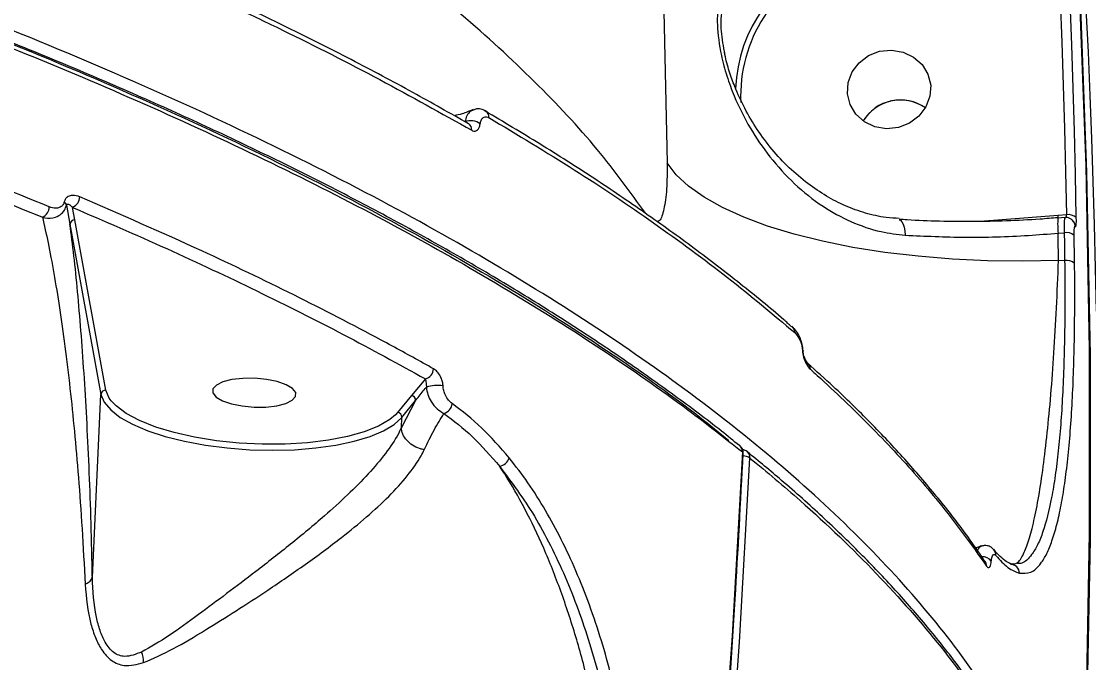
# Model space of a CAD drawing. Header units: millimetres. Extents: x -6879 to 7341, y -8047 to 7187.
# Drawn here: x 648.9 to 763.5, y 3022 to 3090.9 of the extents above; entities that cross this region are included whole.
import ezdxf

# ---------------------------------------------------------------- set-up
doc = ezdxf.new("R2010")
doc.units = ezdxf.units.MM
for name, color, linetype in [('DIKOM_ОБЪЕКТ', 7, 'Continuous'), ('DIKOM_РАЗМЕР_ЗОНА', 7, 'Continuous'), ('DIKOM_РАЗМЕР_ОБЪЕКТА', 7, 'Continuous')]:
    doc.layers.add(name, color=color, linetype=linetype)
doc.styles.add('style1', font='arial.ttf', dxfattribs={"width": 0.8})
doc.dimstyles.new('1-50', dxfattribs={"dimtxt": 300, "dimasz": 200, "dimexe": 100, "dimexo": 0, "dimgap": 100, "dimtad": 0, "dimdec": 0, "dimtxsty": 'style1', "dimcen": 0, "dimclrd": 7, "dimclre": 7, "dimadec": 1, "dimazin": 2, "dimtfac": 1, "dimtdec": 0, "dimtmove": 1, "dimatfit": 3, "dimfxl": 0, "dimlwd": 25, "dimlwe": 18, "dimarcsym": 0})

# ---------------------------------------------------------------- blocks, each defined once
blk = doc.blocks.new('*D19')
at = {"layer": 'Defpoints', "color": 0, "transparency": 16777216}
for p in [(5624.04, 6094.27), (-4435.35, 2864.29), (5624.04, -2640.11)]:
    blk.add_point(p, dxfattribs=at)
at = {"layer": 'DIKOM_РАЗМЕР_ОБЪЕКТА', "color": 7, "lineweight": 18, "transparency": 16777216}
for p, q in [((-4435.35, 2864.29), (-4435.35, 6194.27)), ((5624.04, -2640.11), (5624.04, 6194.27))]:
    blk.add_line(p, q, dxfattribs=at)
at = {"layer": 'DIKOM_РАЗМЕР_ОБЪЕКТА', "color": 7, "lineweight": 25, "transparency": 16777216}
for p, q in [((-4235.35, 6094.27), (2113.67, 6094.27)), ((5424.04, 6094.27), (3193.46, 6094.27))]:
    blk.add_line(p, q, dxfattribs=at)
at = {"layer": 'DIKOM_РАЗМЕР_ОБЪЕКТА', "color": 7, "transparency": 16777216}
for points in [[(-4235.35, 6127.6), (-4235.35, 6060.94), (-4435.35, 6094.27)], [(5424.04, 6127.6), (5424.04, 6060.94), (5624.04, 6094.27)]]:
    blk.add_solid(points, dxfattribs=at)
at = {"layer": 'DIKOM_РАЗМЕР_ОБЪЕКТА', "color": 0, "transparency": 16777216, "insert": (2653.56, 6094.27), "char_height": 300, "attachment_point": 5, "style": 'style1'}
blk.add_mtext('10100', dxfattribs=at)
blk = doc.blocks.new('*D17')
at = {"layer": 'Defpoints', "color": 0, "transparency": 16777216}
for p in [(-5935.35, 6990.27), (-5935.35, 998.27), (7340.79, -2830.86)]:
    blk.add_point(p, dxfattribs=at)
at = {"layer": 'DIKOM_РАЗМЕР_ЗОНА', "color": 7, "lineweight": 18, "transparency": 16777216}
for p, q in [((-5935.35, 998.27), (-5935.35, 7090.27)), ((7340.79, -2830.86), (7340.79, 7090.27))]:
    blk.add_line(p, q, dxfattribs=at)
at = {"layer": 'DIKOM_РАЗМЕР_ЗОНА', "color": 7, "lineweight": 25, "transparency": 16777216}
for p, q in [((-5735.35, 6990.27), (2016.67, 6990.27)), ((7140.79, 6990.27), (3096.46, 6990.27))]:
    blk.add_line(p, q, dxfattribs=at)
at = {"layer": 'DIKOM_РАЗМЕР_ЗОНА', "color": 7, "transparency": 16777216}
for points in [[(-5735.35, 7023.6), (-5735.35, 6956.94), (-5935.35, 6990.27)], [(7140.79, 7023.6), (7140.79, 6956.94), (7340.79, 6990.27)]]:
    blk.add_solid(points, dxfattribs=at)
at = {"layer": 'DIKOM_РАЗМЕР_ЗОНА', "color": 0, "transparency": 16777216, "insert": (2556.56, 6990.27), "char_height": 300, "attachment_point": 5, "style": 'style1'}
blk.add_mtext('13300', dxfattribs=at)

msp = doc.modelspace()

# ---------------------------------------------------------------- linework, layer by layer
at = {"layer": 'DIKOM_ОБЪЕКТ', "color": 7, "linetype": 'Continuous', "lineweight": 15}
for p, q in [((724.39, 3087.49), (724.37, 3087.66)), ((698.72, 3081.27), (698.69, 3081.29)), ((653.7, 3071.17), (654.08, 3069.11)), ((654.6, 3069.57), (654.34, 3070.92)), ((654.08, 3069.11), (657.41, 3050.83)), ((657.93, 3051.29), (654.6, 3069.57)), ((753.74, 3069.53), (752.32, 3069.42)), ((760.22, 3070.04), (753.74, 3069.53)), ((760.96, 3069.83), (760.19, 3069.76)), ((760.19, 3069.76), (760.19, 3069.76)), ((761.11, 3070.11), (760.22, 3070.04)), ((760.22, 3068.14), (760.88, 3068.19)), ((760.92, 3065.19), (760.26, 3065.21)), ((731.66, 3058.11), (731.62, 3058.14)), ((732.82, 3055.49), (732.8, 3055.71)), ((732.82, 3055.48), (732.82, 3055.49)), ((732.83, 3055.48), (732.83, 3055.48)), ((692.25, 3052.49), (690.75, 3050.7)), ((656.48, 3031.19), (657.41, 3050.83)), ((690.75, 3050.7), (689.27, 3048.89)), ((691.21, 3050.17), (689.68, 3047.26)), ((689.73, 3048.36), (691.21, 3050.17)), ((689.27, 3048.89), (689.04, 3048.64)), ((689.68, 3047.26), (689.73, 3048.36)), ((689.68, 3047.26), (689.68, 3047.26)), ((726, 3045.34), (726.02, 3045.33)), ((753.28, 3034.17), (753.32, 3034.12)), ((755.42, 3032.61), (755.11, 3032.57))]:
    msp.add_line(p, q, dxfattribs=at)
at = {"layer": 'DIKOM_ОБЪЕКТ', "color": 7, "linetype": 'Continuous', "lineweight": 15, "flags": 128}
for points in [[(693.12, 3288.57), (697.24, 3269.5), (700.99, 3250.36), (704.38, 3231.15), (707.41, 3211.87), (710.06, 3192.54), (712.35, 3173.16), (714.27, 3153.73), (715.81, 3134.26), (716.99, 3114.77), (717.8, 3095.24), (718.23, 3075.7)], [(739.28, 3271.78), (739.51, 3270.73), (743.5, 3251.45), (747.14, 3232.09), (750.41, 3212.67), (753.33, 3193.19), (755.88, 3173.66), (758.07, 3154.08), (759.89, 3134.45), (761.35, 3114.79), (762.45, 3095.1), (763.18, 3075.39), (763.54, 3055.66), (763.54, 3035.91), (763.18, 3016.16), (762.45, 2996.41)], [(762.59, 2995.72), (763.32, 3015.47), (763.69, 3035.22), (763.69, 3054.96), (763.32, 3074.7), (762.59, 3094.41), (761.5, 3114.1), (760.04, 3133.76), (758.21, 3153.38), (756.02, 3172.97), (753.47, 3192.5), (750.56, 3211.98), (747.28, 3231.4), (743.65, 3250.76), (740.85, 3264.43)], [(759.79, 3107.18), (760.02, 3102.55), (760.24, 3097.92), (760.43, 3093.29), (760.61, 3088.65), (760.76, 3084.02), (760.9, 3079.38), (761.01, 3074.75), (761.11, 3070.11)], [(762.17, 3069.82), (762.08, 3074.46), (761.97, 3079.1), (761.83, 3083.74), (761.68, 3088.38), (761.5, 3093.01), (761.3, 3097.65), (761.09, 3102.28), (760.85, 3106.92)], [(762.98, 3096.86), (763.21, 3092.22), (763.43, 3087.59), (763.62, 3082.95), (763.8, 3078.31), (763.95, 3073.68), (764.09, 3069.04), (764.2, 3064.4), (764.3, 3059.76)], [(741.05, 3087.68), (742.32, 3087.81), (743.57, 3087.6), (744.7, 3087.07), (745.62, 3086.25), (746.24, 3085.22), (746.53, 3084.06), (746.45, 3082.86), (746.02, 3081.72), (745.27, 3080.73), (744.25, 3079.97), (743.06, 3079.51), (741.79, 3079.37), (740.54, 3079.58), (739.41, 3080.12), (738.49, 3080.93), (737.87, 3081.96), (737.58, 3083.13), (737.66, 3084.33), (738.09, 3085.47), (738.84, 3086.46), (739.86, 3087.22), (741.05, 3087.68)], [(760.26, 3065.21), (756.44, 3065.13), (752.63, 3065.18), (748.87, 3065.36), (745.18, 3065.66), (741.6, 3066.08), (738.16, 3066.62), (734.9, 3067.28), (731.85, 3068.04), (729.02, 3068.91), (726.46, 3069.86), (724.18, 3070.9), (722.19, 3072.02), (720.53, 3073.19), (719.21, 3074.42), (718.23, 3075.7)], [(743.14, 3069.59), (743.3, 3069.53), (743.45, 3069.36), (743.58, 3069.11), (743.68, 3068.78), (743.76, 3068.38), (743.8, 3067.93)], [(760.26, 3065.21), (760.26, 3065.57), (760.25, 3065.94), (760.25, 3066.3), (760.24, 3066.67), (760.24, 3067.04), (760.23, 3067.4), (760.23, 3067.77), (760.22, 3068.14)], [(760.88, 3068.19), (760.88, 3067.82), (760.89, 3067.44), (760.89, 3067.07), (760.9, 3066.69), (760.91, 3066.32), (760.91, 3065.94), (760.92, 3065.57), (760.92, 3065.19)], [(761.99, 3064.9), (761.98, 3065.27), (761.98, 3065.65), (761.97, 3066.02), (761.97, 3066.4), (761.96, 3066.77), (761.96, 3067.15), (761.95, 3067.52), (761.94, 3067.9)], [(732.75, 3055.54), (732.78, 3055.53), (732.81, 3055.51), (732.82, 3055.5), (732.83, 3055.48), (732.83, 3055.48)], [(677.97, 3051.47), (677.29, 3051.87), (676.33, 3052.2), (675.17, 3052.44), (673.9, 3052.56), (672.63, 3052.55), (671.47, 3052.42), (670.49, 3052.17), (669.8, 3051.83), (669.43, 3051.42), (669.42, 3050.98), (669.77, 3050.54), (670.46, 3050.14), (671.42, 3049.81), (672.58, 3049.58), (673.85, 3049.46), (675.11, 3049.47), (676.28, 3049.6), (677.25, 3049.85), (677.95, 3050.19), (678.32, 3050.59), (678.33, 3051.03), (677.97, 3051.47)], [(657.41, 3050.83), (657.75, 3049.99), (658.45, 3049.16), (659.47, 3048.36), (660.81, 3047.61), (662.44, 3046.92), (664.31, 3046.31), (666.39, 3045.79), (668.63, 3045.37), (670.98, 3045.07), (673.39, 3044.88), (675.82, 3044.82), (678.2, 3044.88), (680.49, 3045.07), (682.63, 3045.37), (684.59, 3045.79), (686.31, 3046.3), (687.76, 3046.92), (688.91, 3047.6), (689.73, 3048.36)], [(658.49, 3050.15), (658.29, 3050.43), (657.93, 3051.29)], [(689.04, 3048.64), (688.42, 3048.12), (687.22, 3047.42), (685.69, 3046.81), (683.88, 3046.3), (681.83, 3045.9), (679.58, 3045.63), (677.2, 3045.49), (674.74, 3045.48), (672.25, 3045.6), (669.81, 3045.85), (667.46, 3046.23), (665.27, 3046.73), (663.29, 3047.32), (661.56, 3048.01), (660.13, 3048.77), (659.03, 3049.58), (658.49, 3050.15)], [(726.3, 3044.65), (725.19, 3024.88), (723.74, 3005.08), (721.96, 2985.26), (719.85, 2965.41)], [(720.67, 2964.75), (722.78, 2984.59), (724.56, 3004.42), (726.01, 3024.22), (727.12, 3043.99)]]:
    msp.add_lwpolyline(points, dxfattribs=at)
at = {"layer": 'DIKOM_ОБЪЕКТ', "color": 7, "linetype": 'Continuous', "lineweight": 15}
for centre, radius, start, end in [((741.57, 3082.99), 16.02, 111.2942, 177.4905), ((741.53, 3082.94), 15.41, 111.0973, 182.7848), ((743.28, 3077.78), 4.68, 55.0336, 148.7794), ((743.24, 3077.81), 4.62, 103.2019, 148.8506), ((743.31, 3077.84), 4.61, 54.8785, 104.1447), ((698.32, 3080.64), 0.749, 354.4215, 57.2064), ((697.13, 3078.55), 1.67, 52.6726, 112.0676), ((696.49, 3079.28), 0.743, 354.0473, 58.2568), ((653.2, 3071.06), 0.511, 12.5737, 60.0923), ((653.88, 3072.08), 1.25, 291.6115, 358.5727), ((650.59, 3071.02), 1.27, 294.2688, 358.2609), ((654.58, 3069.07), 0.5, 87.4978, 175.3239), ((769.47, 3069.12), 9.3, 176.0643, 186.077), ((756.54, 3069.75), 3.69, 0.282, 4.4741), ((761.35, 3068.92), 1.22, 47.5732, 101.7341), ((761.1, 3068.83), 0.96, 1.9509, 30.4031), ((761.12, 3066.99), 1.23, 47.8492, 101.415), ((761.16, 3063.99), 1.23, 47.7763, 101.2425), ((731.12, 3057.51), 0.804, 356.5323, 48.3736), ((732.8, 3053.57), 0.809, 356.5989, 49.5695), ((691.95, 3053.63), 1.18, 284.708, 357.2815), ((657.91, 3050.79), 0.5, 87.5008, 175.3181), ((693.52, 3048.24), 3.55, 79.7494, 109.0888), ((690.68, 3050.18), 0.53, 359.0116, 82.4369), ((693.92, 3049.97), 1.23, 285.8157, 353.5404), ((689.2, 3048.37), 0.53, 359.0116, 82.4369), ((725.39, 3044.55), 1, 357.257, 51.2254), ((725.5, 3044.71), 0.803, 355.5949, 49.9545), ((699.94, 3044.44), 1.38, 282.3257, 341.8117), ((726.21, 3044.5), 0.181, 1.4681, 59.3779), ((726.21, 3043.89), 1, 50.886, 82.8139), ((726.3, 3042.66), 1.56, 58.3255, 87.3193), ((726.33, 3044.05), 0.797, 355.3807, 50.9519), ((752.63, 3033.55), 0.896, 358.8212, 39.7895), ((752.11, 3032.23), 1.15, 36.2105, 94.3699), ((751.69, 3032.41), 0.849, 357.6026, 35.1147), ((755.09, 3031.59), 0.979, 1.2951, 88.9133), ((658.63, 3021.99), 3.35, 0.2269, 20.2573)]:
    msp.add_arc(centre, radius, start, end, dxfattribs=at)
for points, knots in [([(715.92, 3070.26), (714.26, 3072.55), (710.81, 3077.31), (704.12, 3084.46), (696.25, 3091.69), (687.26, 3098.8), (677.21, 3105.78), (666.13, 3112.58), (654.01, 3119.2), (640.9, 3125.63), (626.84, 3131.86), (611.9, 3137.84), (596.15, 3143.57), (579.63, 3149.01), (562.34, 3154.15), (544.34, 3158.99), (525.69, 3163.52), (506.47, 3167.72), (486.78, 3171.57), (466.66, 3175.05), (446.14, 3178.16), (425.25, 3180.88), (404.08, 3183.23), (382.73, 3185.19), (361.29, 3186.75), (339.81, 3187.9), (318.34, 3188.64), (296.89, 3188.97), (275.57, 3188.89), (254.45, 3188.41), (233.65, 3187.52), (214.75, 3186.33), (197.68, 3184.95), (187.53, 3183.91), (182.46, 3183.39)], [0, 0, 0, 0, 0.029558, 0.061279, 0.093051, 0.124824, 0.156545, 0.188167, 0.21979, 0.251512, 0.283286, 0.315059, 0.346782, 0.378405, 0.41005, 0.441794, 0.47359, 0.505385, 0.53713, 0.568775, 0.600472, 0.632268, 0.664114, 0.695961, 0.727758, 0.759454, 0.791229, 0.823103, 0.855028, 0.886953, 0.918828, 0.950603, 0.975302, 1, 1, 1, 1]), ([(762.45, 2996.41), (762.06, 2998), (761.01, 3002.27), (758.23, 3009.23), (753.82, 3017.28), (748.09, 3025.37), (741.01, 3033.45), (732.57, 3041.52), (722.97, 3049.39), (712.26, 3057.03), (700.53, 3064.43), (687.58, 3071.72), (673.4, 3078.86), (658.03, 3085.82), (641.79, 3092.44), (624.76, 3098.72), (607.04, 3104.65), (588.33, 3110.32), (568.67, 3115.7), (548.08, 3120.76), (527.29, 3125.35), (506.38, 3129.46), (485.48, 3133.12), (463.98, 3136.45), (441.94, 3139.4), (419.4, 3141.97), (396.57, 3144.14), (373.49, 3145.87), (350.25, 3147.18), (326.76, 3148.05), (303.1, 3148.47), (279.35, 3148.42), (256.04, 3147.9), (233.22, 3146.93), (210.96, 3145.52), (188.9, 3143.66), (167.11, 3141.34), (145.71, 3138.54), (126.34, 3135.54), (114.38, 3133.34), (109.1, 3132.36)], [0, 0, 0, 0, 0.0156517, 0.0421676, 0.0687039, 0.0952199, 0.1225061, 0.1498145, 0.1771006, 0.2036167, 0.2301531, 0.2566689, 0.2839552, 0.3112635, 0.3385498, 0.3650658, 0.3916022, 0.4181181, 0.4454043, 0.4727127, 0.4999989, 0.52556, 0.5511397, 0.5767009, 0.6029497, 0.6292181, 0.6554667, 0.6819828, 0.7085191, 0.7350352, 0.7623215, 0.7896299, 0.8169163, 0.8434322, 0.8699688, 0.8964847, 0.9237708, 0.9510794, 0.9783658, 1, 1, 1, 1]), ([(4.28, 3099.94), (7, 3101.1), (14.33, 3104.2), (27.13, 3109.01), (42.86, 3114.25), (59.69, 3119.2), (77.58, 3123.81), (96.51, 3128.08), (116.06, 3131.89), (136.14, 3135.25), (156.66, 3138.17), (177.96, 3140.69), (200, 3142.79), (222.71, 3144.46), (245.6, 3145.64), (268.59, 3146.36), (291.58, 3146.62), (314.96, 3146.44), (338.65, 3145.79), (362.59, 3144.67), (386.24, 3143.09), (409.53, 3141.08), (432.4, 3138.66), (455.22, 3135.79), (477.9, 3132.46), (500.36, 3128.68), (522.11, 3124.52), (543.09, 3120.01), (563.26, 3115.18), (582.94, 3109.95), (602.05, 3104.32), (620.5, 3098.3), (637.16, 3092.29), (652.12, 3086.36), (665.51, 3080.57), (678.2, 3074.57), (690.13, 3068.39), (701.2, 3062.07), (711.34, 3055.66), (719.65, 3049.87), (724.38, 3046.16), (726.3, 3044.65)], [0, 0, 0, 0, 0.015652, 0.042168, 0.068704, 0.09522, 0.122506, 0.149814, 0.177101, 0.203617, 0.230153, 0.256669, 0.283955, 0.311263, 0.338549, 0.365065, 0.391601, 0.418117, 0.445403, 0.472711, 0.499998, 0.526513, 0.55305, 0.579566, 0.606852, 0.63416, 0.661446, 0.687962, 0.714498, 0.741014, 0.7683, 0.795608, 0.822894, 0.845972, 0.869077, 0.892182, 0.915507, 0.938831, 0.961564, 0.984348, 1, 1, 1, 1]), ([(403.6, 3142.11), (408.67, 3141.64), (421.22, 3140.5), (441.03, 3138.19), (462.97, 3135.28), (484.56, 3131.95), (505.71, 3128.27), (526.61, 3124.16), (547.22, 3119.61), (567.46, 3114.63), (587.04, 3109.29), (605.86, 3103.62), (623.82, 3097.63), (640.88, 3091.35), (656.97, 3084.78), (672.1, 3077.94), (686.22, 3070.85), (699.29, 3063.55), (711.15, 3056.05), (719.62, 3050.15), (723.82, 3046.71), (724.84, 3045.87)], [0, 0, 0, 0, 0.036706, 0.0908526, 0.1450795, 0.1993061, 0.2534529, 0.307442, 0.3634963, 0.4197276, 0.4760495, 0.532371, 0.5886019, 0.6446569, 0.7007117, 0.7569429, 0.8132646, 0.8695859, 0.9258172, 0.9818719, 1, 1, 1, 1]), ([(725.99, 3045.32), (725.35, 3045.84), (723.13, 3047.65), (719.02, 3050.71), (713.69, 3054.5), (708.08, 3058.24), (702.22, 3061.91), (696.11, 3065.52), (689.76, 3069.08), (683.15, 3072.58), (676.28, 3076.02), (669.17, 3079.41), (661.79, 3082.75), (654.15, 3086.04), (646.25, 3089.27), (638.1, 3092.45), (629.71, 3095.57), (621.13, 3098.61), (612.38, 3101.56), (603.46, 3104.43), (594.37, 3107.21), (585.1, 3109.9), (575.66, 3112.51), (566.04, 3115.05), (556.24, 3117.49), (546.25, 3119.86), (536.06, 3122.15), (527.97, 3123.89), (523.22, 3124.84), (521.98, 3125.09)], [0, 0, 0, 0, 0.015737, 0.054981, 0.094238, 0.133278, 0.172137, 0.210859, 0.249487, 0.288067, 0.326642, 0.365247, 0.40392, 0.442705, 0.481646, 0.520787, 0.560014, 0.599079, 0.63795, 0.676671, 0.715286, 0.753841, 0.792378, 0.830939, 0.869556, 0.908273, 0.947135, 0.986185, 1, 1, 1, 1]), ([(735.56, 3103.4), (734.37, 3103.13), (732, 3102.59), (729.07, 3101.13), (726.64, 3099.26), (724.89, 3096.93), (723.97, 3094.53), (723.63, 3092.38), (723.57, 3090.14), (723.91, 3087.6), (724.61, 3085.02), (725.59, 3082.36), (727.08, 3079.4), (729.25, 3076.24), (731.85, 3073.38), (734.78, 3071.04), (737.92, 3069.32), (740.92, 3068.26), (742.93, 3068.03), (743.8, 3067.93)], [0, 0, 0, 0, 0.0759107, 0.1519065, 0.2286351, 0.3051877, 0.3688623, 0.40162, 0.4343324, 0.4904593, 0.5282362, 0.5660853, 0.6308775, 0.6957726, 0.7645213, 0.8332303, 0.8936814, 0.9540628, 1, 1, 1, 1]), ([(724.37, 3087.66), (724.22, 3088.5), (723.91, 3090.32), (724.09, 3092.09), (724.49, 3093.83), (725.26, 3095.56), (726.91, 3097.39), (729.16, 3098.83), (731.89, 3099.9), (734.1, 3100.27), (735.22, 3100.45)], [0, 0, 0, 0, 0.093727, 0.201644, 0.221139, 0.34996, 0.509022, 0.673382, 0.834646, 1, 1, 1, 1]), ([(696.88, 3079.9), (694.91, 3081.02), (690.83, 3083.34), (684.33, 3086.79), (677.48, 3090.25), (672.72, 3092.51), (670.35, 3093.63)], [0, 0, 0, 0, 0.2386801, 0.4935823, 0.7475994, 1, 1, 1, 1]), ([(670.7, 3092.92), (671.12, 3092.73), (673.21, 3091.75), (678.89, 3089.02), (687.49, 3084.67), (693.98, 3081.02), (697.23, 3079.2)], [0, 0, 0, 0, 0.0441422, 0.2207193, 0.6100158, 1, 1, 1, 1]), ([(651.85, 3070.98), (647.79, 3072.63), (639.67, 3075.93), (626.77, 3080.69), (613.41, 3085.31), (604.05, 3088.25), (599.38, 3089.72)], [0, 0, 0, 0, 0.249098, 0.498196, 0.7491, 1, 1, 1, 1]), ([(598.75, 3088.55), (603.38, 3087.1), (612.65, 3084.2), (625.96, 3079.59), (638.87, 3074.84), (647.03, 3071.52), (651.11, 3069.86)], [0, 0, 0, 0, 0.249095, 0.498195, 0.749096, 1, 1, 1, 1]), ([(743.16, 3069.73), (742.69, 3069.75), (741.45, 3069.82), (739.5, 3070.27), (737.35, 3071.03), (735.29, 3072.12), (733.26, 3073.48), (731.3, 3075.14), (729.48, 3077.09), (727.89, 3079.23), (726.55, 3081.5), (725.57, 3083.62), (724.87, 3085.55), (724.51, 3086.84), (724.4, 3087.55), (724.38, 3087.65)], [0, 0, 0, 0, 0.051218, 0.134584, 0.218519, 0.303244, 0.392945, 0.490703, 0.58924, 0.685661, 0.778479, 0.8673, 0.92613, 0.988636, 1, 1, 1, 1]), ([(697.38, 3081.43), (696.98, 3081.26), (696.29, 3080.97), (695.63, 3080.82), (695.35, 3080.76)], [0, 0, 0, 0, 0.578596, 1, 1, 1, 1]), ([(697.39, 3081.37), (697.28, 3081.32), (697.01, 3081.21), (696.68, 3080.78), (696.56, 3080.33), (696.5, 3080.1)], [0, 0, 0, 0, 0.256777, 0.625094, 1, 1, 1, 1]), ([(698.71, 3081.24), (698.6, 3081.31), (698.31, 3081.49), (697.82, 3081.54), (697.51, 3081.42), (697.39, 3081.37)], [0, 0, 0, 0, 0.285854, 0.723308, 1, 1, 1, 1]), ([(698.14, 3079.88), (698.17, 3080.01), (698.23, 3080.29), (698.43, 3080.55), (698.68, 3080.68), (698.9, 3080.65), (699.03, 3080.58), (699.06, 3080.57)], [0, 0, 0, 0, 0.221119, 0.441856, 0.674473, 0.925122, 1, 1, 1, 1]), ([(731.59, 3058.1), (731.31, 3058.35), (729.57, 3059.9), (726.1, 3062.71), (721.16, 3066.52), (715.91, 3070.3), (710.38, 3074.05), (704.66, 3077.7), (700.65, 3080.09), (698.68, 3081.26)], [0, 0, 0, 0, 0.0314299, 0.1936329, 0.3559615, 0.5183682, 0.6808153, 0.8432473, 1, 1, 1, 1]), ([(699.06, 3080.57), (702.17, 3078.7), (708.38, 3074.98), (716.89, 3069.24), (724.84, 3063.41), (729.57, 3059.44), (731.93, 3057.46)], [0, 0, 0, 0, 0.2490965, 0.4981922, 0.7490964, 1, 1, 1, 1]), ([(68.92, 3050.14), (73.43, 3051.52), (82.45, 3054.29), (96.77, 3058.09), (111.62, 3061.64), (127.24, 3064.94), (143.6, 3067.98), (160.7, 3070.74), (178.27, 3073.16), (196.85, 3075.32), (216.48, 3077.16), (237.15, 3078.63), (258.17, 3079.69), (279.45, 3080.32), (300.89, 3080.52), (322.4, 3080.29), (343.95, 3079.62), (365.49, 3078.53), (386.98, 3077.02), (408.32, 3075.1), (429.42, 3072.78), (450.19, 3070.06), (470.58, 3066.94), (490.58, 3063.44), (510.13, 3059.57), (529.15, 3055.35), (547.54, 3050.79), (565.58, 3045.83), (583.17, 3040.44), (600.22, 3034.62), (616.39, 3028.5), (631.56, 3022.07), (645.81, 3015.4), (654.38, 3010.75), (658.67, 3008.42)], [0, 0, 0, 0, 0.027767, 0.055566, 0.083366, 0.111133, 0.140037, 0.16898, 0.197923, 0.226828, 0.258637, 0.290548, 0.32251, 0.354472, 0.386382, 0.418191, 0.449895, 0.4817, 0.513556, 0.545411, 0.577215, 0.608919, 0.640547, 0.672276, 0.704055, 0.735834, 0.767562, 0.799191, 0.832594, 0.866026, 0.899429, 0.932943, 0.966486, 1, 1, 1, 1]), ([(697.23, 3079.2), (697.26, 3079.18), (697.39, 3079.12), (697.61, 3079.09), (697.86, 3079.21), (698.05, 3079.48), (698.11, 3079.74), (698.14, 3079.88)], [0, 0, 0, 0, 0.073416, 0.322529, 0.555058, 0.777408, 1, 1, 1, 1]), ([(718.23, 3075.7), (718.22, 3074.72), (718.21, 3072.78), (717.9, 3070.67), (717.52, 3069.46), (717.21, 3069.42), (717.1, 3069.4)], [0, 0, 0, 0, 0.293373, 0.582982, 0.866322, 1, 1, 1, 1]), ([(653.46, 3071.5), (653.42, 3071.39), (653.35, 3071.18), (653.09, 3070.94), (652.65, 3070.78), (652.2, 3070.84), (651.91, 3070.96), (651.85, 3070.98)], [0, 0, 0, 0, 0.145607, 0.289942, 0.532089, 0.909807, 1, 1, 1, 1]), ([(655.13, 3072.05), (655.07, 3072.07), (654.76, 3072.19), (654.29, 3072.25), (653.83, 3072.09), (653.57, 3071.84), (653.49, 3071.61), (653.46, 3071.5)], [0, 0, 0, 0, 0.095101, 0.471964, 0.71576, 0.857231, 1, 1, 1, 1]), ([(693.13, 3053.57), (692.76, 3053.78), (690.92, 3054.81), (686.03, 3057.48), (678.19, 3061.52), (667.48, 3066.68), (659.55, 3070.13), (655.13, 3072.05)], [0, 0, 0, 0, 0.032165, 0.160835, 0.418397, 0.675958, 1, 1, 1, 1]), ([(651.11, 3069.86), (651.2, 3069.84), (651.68, 3069.73), (652.43, 3069.78), (653.13, 3070.16), (653.53, 3070.62), (653.64, 3070.98), (653.7, 3071.17)], [0, 0, 0, 0, 0.082516, 0.43507, 0.677233, 0.832992, 1, 1, 1, 1]), ([(653.7, 3071.17), (653.71, 3071.19), (653.72, 3071.23), (653.76, 3071.26), (653.85, 3071.28), (654.03, 3071.21), (654.2, 3071.07), (654.32, 3070.95), (654.34, 3070.92)], [0, 0, 0, 0, 0.046164, 0.090157, 0.210123, 0.459862, 0.889164, 1, 1, 1, 1]), ([(654.34, 3070.92), (657.75, 3069.45), (664.56, 3066.51), (674.23, 3061.94), (683.54, 3057.28), (689.35, 3054.09), (692.25, 3052.49)], [0, 0, 0, 0, 0.249315, 0.498627, 0.749314, 1, 1, 1, 1]), ([(651.11, 3069.86), (651.32, 3068.97), (651.74, 3067.15), (652.35, 3063.88), (652.96, 3060.18), (653.54, 3056.05), (654.07, 3051.62), (654.56, 3046.92), (654.99, 3041.91), (655.39, 3036.49), (655.6, 3032.45), (655.7, 3030.43)], [0, 0, 0, 0, 0.107956, 0.221262, 0.33457, 0.449782, 0.564987, 0.672071, 0.779129, 0.88962, 1, 1, 1, 1]), ([(656.48, 3031.19), (656.48, 3031.41), (656.44, 3033.64), (656.33, 3037.73), (656.13, 3043.2), (655.88, 3048.34), (655.59, 3053.21), (655.26, 3057.73), (654.9, 3061.93), (654.51, 3065.78), (654.22, 3068), (654.08, 3069.11)], [0, 0, 0, 0, 0.012975, 0.13061, 0.248339, 0.370447, 0.49259, 0.618294, 0.744006, 0.872004, 1, 1, 1, 1]), ([(760.19, 3069.8), (759.56, 3069.75), (757.72, 3069.59), (754.67, 3069.45), (751.05, 3069.37), (747.48, 3069.41), (744.84, 3069.5), (743.44, 3069.61), (743.16, 3069.63)], [0, 0, 0, 0, 0.109641, 0.318252, 0.528165, 0.738688, 0.948863, 1, 1, 1, 1]), ([(760.96, 3069.79), (760.94, 3069.8), (760.91, 3069.8), (760.88, 3069.5), (760.86, 3068.96), (760.87, 3068.45), (760.88, 3068.19)], [0, 0, 0, 0, 0.163957, 0.4428013, 0.7213284, 1, 1, 1, 1]), ([(761.93, 3069.31), (761.93, 3069.32), (761.89, 3069.39), (761.75, 3069.56), (761.49, 3069.74), (761.2, 3069.84), (761.02, 3069.82), (760.96, 3069.81)], [0, 0, 0, 0, 0.021755, 0.258844, 0.538976, 0.845324, 1, 1, 1, 1]), ([(761.11, 3070.11), (761.1, 3070.06), (761.09, 3069.96), (761.07, 3069.84), (761.04, 3069.81), (761.03, 3069.79)], [0, 0, 0, 0, 0.3328, 0.666349, 1, 1, 1, 1]), ([(762.06, 3068.86), (762.07, 3068.85), (762.09, 3068.82), (762.12, 3068.84), (762.16, 3069.03), (762.18, 3069.36), (762.18, 3069.67), (762.17, 3069.82)], [0, 0, 0, 0, 0.037311, 0.278189, 0.519092, 0.759543, 1, 1, 1, 1]), ([(743.8, 3067.93), (745.93, 3067.83), (750.23, 3067.63), (755.82, 3067.8), (759.16, 3068.06), (760.22, 3068.14)], [0, 0, 0, 0, 0.398481, 0.808517, 1, 1, 1, 1]), ([(761.94, 3067.9), (761.94, 3068.05), (761.94, 3068.36), (761.97, 3068.69), (762, 3068.88), (762.04, 3068.9), (762.06, 3068.86), (762.06, 3068.86)], [0, 0, 0, 0, 0.240432, 0.481004, 0.72183, 0.962921, 1, 1, 1, 1]), ([(755.33, 3032.62), (755.49, 3032.62), (755.89, 3032.62), (756.48, 3033.53), (757.09, 3035.1), (757.63, 3037.19), (758.15, 3039.82), (758.63, 3042.99), (759.06, 3046.65), (759.45, 3050.74), (759.78, 3055.24), (760.06, 3060.06), (760.19, 3063.49), (760.26, 3065.21)], [0, 0, 0, 0, 0.073425, 0.180257, 0.271044, 0.362117, 0.452909, 0.54401, 0.635396, 0.726496, 0.817571, 0.908927, 1, 1, 1, 1]), ([(760.92, 3065.19), (760.94, 3062.65), (760.96, 3058.79), (760.84, 3054.07), (760.66, 3049.59), (760.35, 3045.56), (759.92, 3042.07), (759.41, 3038.97), (758.78, 3036.47), (758.03, 3034.62), (757.28, 3033.41), (756.56, 3032.66), (756, 3032.65), (755.84, 3032.65)], [0, 0, 0, 0, 0.139862, 0.211878, 0.283896, 0.423756, 0.495799, 0.56784, 0.707186, 0.778956, 0.850727, 0.957416, 1, 1, 1, 1]), ([(759.56, 3035.1), (759.74, 3035.66), (760.1, 3036.78), (760.55, 3038.87), (760.94, 3041.22), (761.27, 3043.87), (761.54, 3046.83), (761.75, 3050.03), (761.89, 3053.44), (761.98, 3057.04), (762.02, 3060.86), (762, 3063.55), (761.99, 3064.9)], [0, 0, 0, 0, 0.100905, 0.201808, 0.300164, 0.39852, 0.499763, 0.601007, 0.699327, 0.797646, 0.898822, 1, 1, 1, 1]), ([(732.8, 3055.71), (732.79, 3055.82), (732.76, 3056.15), (732.59, 3056.7), (732.31, 3057.31), (732, 3057.8), (731.74, 3058.01), (731.65, 3058.09)], [0, 0, 0, 0, 0.107369, 0.307017, 0.550407, 0.844563, 1, 1, 1, 1]), ([(731.93, 3057.46), (732.08, 3057.29), (732.32, 3057.03), (732.57, 3056.46), (732.7, 3056.03), (732.74, 3055.72), (732.75, 3055.57), (732.75, 3055.54)], [0, 0, 0, 0, 0.445623, 0.662325, 0.836496, 0.965743, 1, 1, 1, 1]), ([(732.75, 3055.54), (732.76, 3055.5), (732.77, 3055.35), (732.82, 3055.02), (732.95, 3054.57), (733.21, 3053.97), (733.45, 3053.7), (733.61, 3053.52)], [0, 0, 0, 0, 0.034945, 0.16206, 0.336298, 0.559171, 1, 1, 1, 1]), ([(733.34, 3054.18), (733.33, 3054.18), (733.31, 3054.21), (733.15, 3054.4), (732.99, 3054.73), (732.89, 3055.06), (732.85, 3055.28), (732.83, 3055.42), (732.83, 3055.47), (732.83, 3055.48)], [0, 0, 0, 0, 0.097026, 0.411996, 0.687465, 0.831878, 0.925259, 0.990626, 1, 1, 1, 1]), ([(752.36, 3032.89), (751.67, 3033.9), (750.06, 3036.25), (747.18, 3039.91), (743.8, 3043.86), (740.09, 3047.79), (736.61, 3051.22), (734.24, 3053.33), (733.31, 3054.16)], [0, 0, 0, 0, 0.140828, 0.326543, 0.511779, 0.696367, 0.881158, 1, 1, 1, 1]), ([(694.15, 3051.74), (694.15, 3051.78), (694.14, 3051.96), (694.06, 3052.32), (693.86, 3052.82), (693.53, 3053.29), (693.27, 3053.48), (693.13, 3053.57)], [0, 0, 0, 0, 0.049075, 0.217908, 0.426673, 0.702205, 1, 1, 1, 1]), ([(733.61, 3053.52), (733.86, 3053.3), (735.1, 3052.18), (738.23, 3049.27), (742.68, 3044.76), (747.91, 3038.83), (750.88, 3034.69), (752.54, 3032.38)], [0, 0, 0, 0, 0.032167, 0.160837, 0.418396, 0.675957, 1, 1, 1, 1]), ([(692.25, 3052.49), (692.27, 3052.42), (692.3, 3052.3), (692.33, 3052.07), (692.35, 3051.86), (692.36, 3051.72), (692.36, 3051.65), (692.36, 3051.61), (692.36, 3051.6)], [0, 0, 0, 0, 0.348297, 0.649082, 0.844494, 0.934219, 0.969581, 1, 1, 1, 1]), ([(691.21, 3050.17), (691.3, 3050.28), (691.68, 3050.77), (692.06, 3051.24), (692.36, 3051.6)], [0, 0, 0, 0, 0.234318, 1, 1, 1, 1]), ([(692.36, 3051.6), (692.4, 3051.33), (692.48, 3050.8), (692.88, 3049.97), (693.48, 3049.22), (694, 3048.93), (694.25, 3048.78)], [0, 0, 0, 0, 0.214699, 0.434803, 0.718834, 1, 1, 1, 1]), ([(695.14, 3049.83), (695.01, 3049.94), (694.74, 3050.17), (694.43, 3050.68), (694.21, 3051.22), (694.17, 3051.57), (694.15, 3051.74)], [0, 0, 0, 0, 0.2974531, 0.5890153, 0.8028308, 1, 1, 1, 1]), ([(701.26, 3044.01), (700.29, 3045.13), (698.34, 3047.38), (696.21, 3049.01), (695.14, 3049.83)], [0, 0, 0, 0, 0.49648, 1, 1, 1, 1]), ([(692.13, 3044.88), (692.49, 3045.61), (693.19, 3047.08), (693.9, 3048.21), (694.25, 3048.78)], [0, 0, 0, 0, 0.497877, 1, 1, 1, 1]), ([(694.25, 3048.78), (695.29, 3047.99), (697.37, 3046.4), (699.28, 3044.2), (700.24, 3043.09)], [0, 0, 0, 0, 0.496484, 1, 1, 1, 1]), ([(689.68, 3047.26), (689.68, 3047.26), (689.57, 3047.06), (689.15, 3046.12), (688.03, 3044.5), (686.17, 3042.28), (683.92, 3040.02), (681.12, 3037.49), (677.79, 3034.71), (674.22, 3031.93), (670.89, 3029.39), (667.75, 3027.08), (664.69, 3024.81), (662.74, 3023.7), (661.77, 3023.15)], [0, 0, 0, 0, 0.000015, 0.026506, 0.109103, 0.191776, 0.27517, 0.358631, 0.473218, 0.587937, 0.68627, 0.784626, 0.892487, 1, 1, 1, 1]), ([(692.13, 3044.88), (692.09, 3044.89), (691.92, 3044.92), (691.48, 3045.03), (690.84, 3045.33), (690.22, 3045.88), (689.78, 3046.55), (689.71, 3047.02), (689.68, 3047.26)], [0, 0, 0, 0, 0.034313, 0.136509, 0.352375, 0.56826, 0.784131, 1, 1, 1, 1]), ([(541.92, 2443.93), (543.65, 2446.87), (548.67, 2455.41), (556.79, 2469.64), (566.21, 2486.65), (575.38, 2503.77), (584.3, 2521), (592.96, 2538.34), (601.38, 2555.77), (609.54, 2573.3), (617.44, 2590.93), (625.09, 2608.63), (632.47, 2626.42), (639.59, 2644.29), (646.44, 2662.23), (653.03, 2680.23), (659.35, 2698.3), (665.39, 2716.43), (671.17, 2734.61), (676.67, 2752.84), (681.9, 2771.11), (686.85, 2789.42), (691.52, 2807.77), (695.92, 2826.14), (700.03, 2844.54), (703.87, 2862.96), (707.42, 2881.4), (710.69, 2899.84), (713.67, 2918.29), (716.37, 2936.74), (718.79, 2955.19), (720.91, 2973.63), (722.76, 2992.05), (724.31, 3010.46), (725.53, 3027.94), (726.12, 3039.28), (726.39, 3044.5)], [0, 0, 0, 0, 0.015771, 0.045729, 0.075688, 0.105646, 0.135605, 0.165564, 0.195522, 0.225481, 0.255439, 0.285398, 0.315356, 0.345315, 0.375273, 0.405232, 0.43519, 0.465148, 0.495107, 0.525065, 0.555024, 0.584982, 0.61494, 0.644898, 0.674857, 0.704815, 0.734773, 0.764731, 0.794689, 0.824648, 0.854606, 0.884564, 0.914521, 0.944479, 0.974437, 1, 1, 1, 1]), ([(661.98, 3022.01), (663.03, 3022.47), (665.14, 3023.39), (668.49, 3025.43), (671.9, 3027.55), (675.51, 3029.91), (679.36, 3032.54), (682.96, 3035.19), (685.97, 3037.65), (688.39, 3039.88), (690.39, 3042.09), (691.57, 3043.76), (692.02, 3044.66), (692.13, 3044.88)], [0, 0, 0, 0, 0.10714, 0.21458, 0.311346, 0.408092, 0.521753, 0.635295, 0.719262, 0.803175, 0.88782, 0.972405, 1, 1, 1, 1]), ([(714.71, 2986.82), (714.88, 2988.9), (715.22, 2993.09), (715.2, 2998.83), (714.94, 3003.83), (714.54, 3008.06), (713.96, 3012.29), (713.2, 3016.46), (712.27, 3020.5), (711.18, 3024.43), (709.9, 3028.24), (708.46, 3031.87), (706.88, 3035.26), (705.16, 3038.42), (703.3, 3041.38), (701.94, 3043.14), (701.26, 3044.01)], [0, 0, 0, 0, 0.101305, 0.204325, 0.269548, 0.33477, 0.401877, 0.468983, 0.534395, 0.599808, 0.66713, 0.734452, 0.799891, 0.865331, 0.932663, 1, 1, 1, 1]), ([(760.51, 3001.27), (760.43, 3001.5), (759.95, 3003.07), (758.74, 3005.97), (756.87, 3009.98), (754.67, 3013.97), (752.16, 3017.95), (749.34, 3021.92), (746.21, 3025.87), (742.77, 3029.82), (739.01, 3033.75), (734.94, 3037.68), (730.89, 3041.32), (728.07, 3043.64), (726.82, 3044.66)], [0, 0, 0, 0, 0.015389, 0.106181, 0.19682, 0.287403, 0.378022, 0.468739, 0.55964, 0.650813, 0.742345, 0.834329, 0.926794, 1, 1, 1, 1]), ([(727.12, 3043.99), (728.94, 3042.47), (733.86, 3038.37), (740.87, 3031.6), (747.86, 3023.67), (753.6, 3015.59), (757.9, 3008), (759.67, 3003.09), (760.43, 3000.95)], [0, 0, 0, 0, 0.108955, 0.293541, 0.478268, 0.662854, 0.852802, 1, 1, 1, 1]), ([(712.81, 2987.02), (712.88, 2988.77), (713.03, 2992.25), (712.92, 2997.69), (712.55, 3003.21), (711.91, 3008.76), (711.01, 3014.26), (709.85, 3019.64), (708.45, 3024.83), (706.82, 3029.76), (704.99, 3034.37), (702.97, 3038.58), (701.35, 3041.41), (700.42, 3042.82), (700.24, 3043.09)], [0, 0, 0, 0, 0.087443, 0.174885, 0.263313, 0.352018, 0.440446, 0.529748, 0.619338, 0.708641, 0.79855, 0.888749, 0.978659, 1, 1, 1, 1]), ([(700.24, 3043.09), (701.52, 3041.38), (703.46, 3038.78), (705.71, 3034.62), (707.79, 3030.19), (709.57, 3025.33), (711.02, 3020.19), (712.24, 3014.9), (713.12, 3009.41), (713.65, 3003.87), (713.9, 2998.93), (713.92, 2993.26), (713.58, 2989.16), (713.41, 2987.09)], [0, 0, 0, 0, 0.130743, 0.198063, 0.265384, 0.396115, 0.46345, 0.530784, 0.661198, 0.728345, 0.795493, 0.896889, 1, 1, 1, 1]), ([(756.07, 3031.62), (756.48, 3031.6), (757.31, 3031.56), (758.26, 3032.44), (759.01, 3033.65), (759.38, 3034.61), (759.56, 3035.1)], [0, 0, 0, 0, 0.300899, 0.606765, 0.80338, 1, 1, 1, 1]), ([(752.02, 3034.56), (751.85, 3034.49), (751.62, 3034.39), (751.41, 3034.35), (751.35, 3034.33)], [0, 0, 0, 0, 0.725855, 1, 1, 1, 1]), ([(752.02, 3034.51), (751.88, 3034.46), (751.69, 3034.38), (751.57, 3034.12), (751.54, 3034.06)], [0, 0, 0, 0, 0.759131, 1, 1, 1, 1]), ([(753.3, 3034.11), (753.27, 3034.17), (753.15, 3034.32), (752.83, 3034.52), (752.39, 3034.63), (752.13, 3034.55), (752.02, 3034.51)], [0, 0, 0, 0, 0.1555961, 0.4700792, 0.7712406, 1, 1, 1, 1]), ([(753.04, 3032.91), (753.06, 3033.03), (753.09, 3033.28), (753.19, 3033.54), (753.33, 3033.69), (753.46, 3033.59), (753.53, 3033.53)], [0, 0, 0, 0, 0.18489, 0.368613, 0.650053, 1, 1, 1, 1]), ([(755.18, 3032.64), (755.09, 3032.66), (754.87, 3032.72), (754.33, 3033.09), (753.78, 3033.58), (753.4, 3034.06), (753.3, 3034.19)], [0, 0, 0, 0, 0.191938, 0.517024, 0.860866, 1, 1, 1, 1]), ([(753.53, 3033.53), (753.97, 3033.04), (754.86, 3032.06), (755.66, 3031.76), (756.07, 3031.62)], [0, 0, 0, 0, 0.4964905, 1, 1, 1, 1]), ([(752.54, 3032.38), (752.55, 3032.36), (752.63, 3032.25), (752.76, 3032.18), (752.9, 3032.3), (752.99, 3032.55), (753.02, 3032.79), (753.04, 3032.91)], [0, 0, 0, 0, 0.063913, 0.38859, 0.64557, 0.822286, 1, 1, 1, 1]), ([(655.7, 3030.43), (655.73, 3030.44), (655.95, 3030.54), (656.32, 3030.78), (656.42, 3031.04), (656.48, 3031.18)], [0, 0, 0, 0, 0.070021, 0.497836, 1, 1, 1, 1]), ([(655.7, 3030.43), (655.84, 3028.96), (656.03, 3026.96), (656.79, 3024.67), (657.49, 3023.27), (658.51, 3022.13), (660.06, 3021.52), (661.28, 3021.83), (661.98, 3022.01)], [0, 0, 0, 0, 0.303072, 0.416429, 0.529521, 0.668752, 0.80854, 1, 1, 1, 1]), ([(656.48, 3031.18), (656.48, 3031.18), (656.48, 3031.18), (656.48, 3031.18), (656.48, 3031.18), (656.48, 3031.19)], [0, 0, 0, 0, 0.350488, 0.820962, 1, 1, 1, 1]), ([(661.77, 3023.15), (661.16, 3022.91), (660.11, 3022.49), (658.73, 3022.98), (657.86, 3024.08), (657.28, 3025.45), (656.68, 3027.73), (656.5, 3029.72), (656.48, 3031.18), (656.48, 3031.18)], [0, 0, 0, 0, 0.188613, 0.321673, 0.455553, 0.567749, 0.68312, 0.999682, 1, 1, 1, 1])]:
    msp.add_open_spline(points, degree=3, knots=knots, dxfattribs=at)

# ---------------------------------------------------------------- dimensions: what is measured, and where the dimension line sits
at = {"layer": 'DIKOM_РАЗМЕР_ЗОНА'}
dim = msp.add_linear_dim(base=(-5935.35, 6990.27), p1=(7340.79, -2830.86), p2=(-5935.35, 998.27), text='13300', dimstyle='1-50', override={"dimscale": 1, "dimtix": 0, "dimtofl": 1, "dimtmove": 1, "dimatfit": 3}, dxfattribs=at)
dim.commit()
dim.dimension.update_dxf_attribs({"geometry": '*D17', "text_midpoint": (2556.56, 6990.27), "dimtype": 160})
at = {"layer": 'DIKOM_РАЗМЕР_ОБЪЕКТА'}
dim = msp.add_linear_dim(base=(5624.04, 6094.27), p1=(-4435.35, 2864.29), p2=(5624.04, -2640.11), text='10100', dimstyle='1-50', override={"dimscale": 1, "dimtix": 0, "dimtofl": 1, "dimtmove": 1, "dimatfit": 3}, dxfattribs=at)
dim.commit()
dim.dimension.update_dxf_attribs({"geometry": '*D19', "text_midpoint": (2653.56, 6094.27), "dimtype": 160})

doc.saveas('drawing.dxf')
